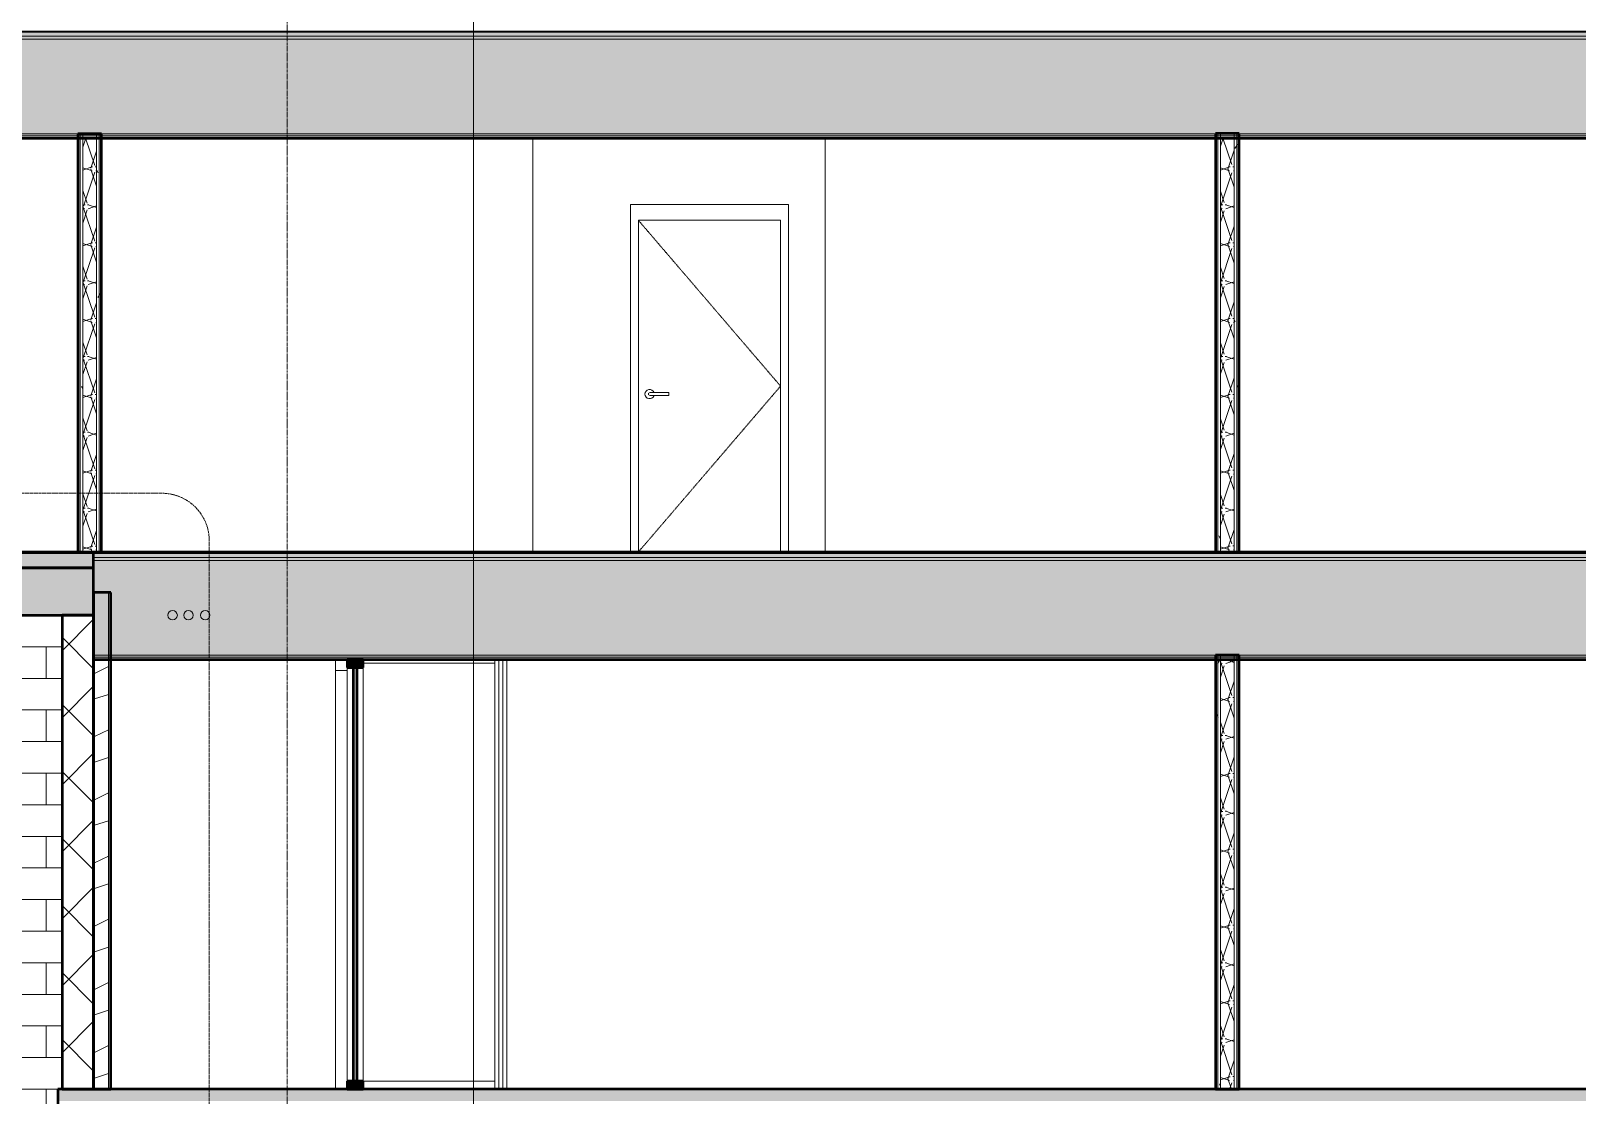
# Model space of a CAD drawing. Header units: inches. Extents: x -4168 to 1483, y -300 to 637.
# Drawn here: x -3219.2 to -2827.8, y -1.5 to 267.9 of the extents above; entities that cross this region are included whole.
import ezdxf

# ---------------------------------------------------------------- set-up
doc = ezdxf.new("R2010")
doc.units = ezdxf.units.IN
doc.header["$MEASUREMENT"] = 0
for name, pattern in [('Dash 1_16_', [0.125, 0.0625, -0.0625]), ('Dash Dot 3_16_', [0.3125, 0.1875, -0.0625, 0, -0.0625]), ('Grid Line 1_2_', [0.875, 0.5, -0.125, 0.125, -0.125])]:
    doc.linetypes.add(name, pattern=pattern)
for name, color, linetype, lineweight in [('0-1', 7, 'Continuous', 5), ('0-3', 10, 'Continuous', 13), ('A-ANNO-SYMB-1', 150, 'Dash Dot 3_16_', 9), ('A-DOOR-1', 7, 'Dash 1_16_', 9), ('A-DOOR-2', 7, 'Continuous', 9), ('A-DOOR-FRAM-1', 7, 'Continuous', 9), ('A-FLOR-1', 250, 'Continuous', 50), ('A-FLOR-2', 8, 'Continuous', 5), ('A-FLOR-3', 251, 'Continuous', 5), ('A-FLOR-7', 192, 'Continuous', 50), ('A-FLOR-8', 135, 'Continuous', 13), ('A-FLOR-LEVL-1', 51, 'Grid Line 1_2_', 9), ('A-FLOR-MCUT', 51, 'Continuous', 13), ('A-FLOR-PATT-1', 55, 'Continuous', 9), ('A-FLOR-PATT-2', 8, 'Continuous', 9), ('A-GLAZ-CURT-1', 90, 'Continuous', 9), ('A-GLAZ-CURT-2', 250, 'Continuous', 50), ('A-GLAZ-CWMG-1', 27, 'Continuous', 9), ('A-GLAZ-CWMG-2', 250, 'Continuous', 50), ('A-GLAZ-CWMG-3', 55, 'Continuous', 9), ('A-WALL-1', 252, 'Continuous', 13), ('A-WALL-2', 10, 'Continuous', 13), ('A-WALL-4', 250, 'Continuous', 50), ('A-WALL-PATT-1', 7, 'Continuous', 9), ('A-WALL-PATT-2', 253, 'Continuous', 9), ('A-WALL-PATT-3', 55, 'Continuous', 9), ('A-WALL-PATT-4', 45, 'Continuous', 9), ('G-ANNO-SYMB-1', 111, 'Continuous', 9), ('I-WALL-1', 250, 'Continuous', 50), ('I-WALL-2', 135, 'Continuous', 13), ('P-PIPE-3', 94, 'Continuous', 9), ('S-GRID-1', 1, 'Grid Line 1_2_', 9)]:
    doc.layers.add(name, color=color, linetype=linetype, lineweight=lineweight)
pattern_1 = [(0, (-3769.654, 146.633), (30.72, 7.68), [1.267, -21.773, 1.267, -21.773, -122.88]), (0, (-3769.654, 146.633), (30.72, 7.68), [-46.08, 1.267, -44.813, 1.267, -21.773, -53.76]), (0, (-3769.654, 146.633), (30.72, 7.68), [-115.2, 1.267, -14.093, 1.267, -37.133]), (120, (-3758.134, 150.473), (-22.011075, 22.7643), [1.267, -21.773, 1.267, -21.773, -122.88]), (120, (-3758.134, 150.473), (-22.011075, 22.7643), [-46.08, 1.267, -44.813, 1.267, -21.773, -53.76]), (120, (-3758.134, 150.473), (-22.011075, 22.7643), [-115.2, 1.267, -14.093, 1.267, -37.133]), (240, (-3754.294, 165.833), (-8.708925, -30.4443), [1.267, -21.773, 1.267, -21.773, -122.88]), (240, (-3754.294, 165.833), (-8.708925, -30.4443), [-46.08, 1.267, -44.813, 1.267, -21.773, -53.76]), (240, (-3754.294, 165.833), (-8.708925, -30.4443), [-115.2, 1.267, -14.093, 1.267, -37.133])]
pattern_2 = [(161.57, (-3769.174, 147.113), (-3.8399538, -1.54e-05), [0, -27.322, 3.034, 0]), (18.43, (-3770.134, 147.113), (-3.8399538, 1.54e-05), [0, -27.322, 3.034, 0]), (108.43, (-3769.174, 147.113), (1.919622, -9.6005246), [9.106, -21.25]), (71.57, (-3770.134, 147.113), (1.919622, 9.6005246), [9.106, -21.25])]
pattern_3 = [(0, (-3769.654, 146.633), (15.36, 3.84), [1.267, -10.253, 1.267, -10.253, -61.44]), (0, (-3769.654, 146.633), (15.36, 3.84), [-23.04, 1.267, -21.773, 1.267, -10.253, -26.88]), (0, (-3769.654, 146.633), (15.36, 3.84), [-57.6, 1.267, -6.413, 1.267, -17.933]), (120, (-3763.894, 148.553), (-11.0055376, 11.38215), [1.267, -10.253, 1.267, -10.253, -61.44]), (120, (-3763.894, 148.553), (-11.0055376, 11.38215), [-23.04, 1.267, -21.773, 1.267, -10.253, -26.88]), (120, (-3763.894, 148.553), (-11.0055376, 11.38215), [-57.6, 1.267, -6.413, 1.267, -17.933]), (240, (-3761.974, 156.233), (-4.3544624, -15.22215), [1.267, -10.253, 1.267, -10.253, -61.44]), (240, (-3761.974, 156.233), (-4.3544624, -15.22215), [-23.04, 1.267, -21.773, 1.267, -10.253, -26.88]), (240, (-3761.974, 156.233), (-4.3544624, -15.22215), [-57.6, 1.267, -6.413, 1.267, -17.933])]
pattern_4 = [(0, (-3769.654, 146.633), (0, 4.798), []), (315, (-3769.654, 146.633), (4.7984266, 0), [6.786, -6.786]), (45, (-3769.654, 146.633), (4.7984266, 0), [6.786, -6.786])]

# ---------------------------------------------------------------- blocks, each defined once
blk = doc.blocks.new('System Panel - Glazed-2131106-BUILDING SECTION - NORTH_SOUTH THRU PARKING RAMP - LOOKING WEST')
at = {"layer": 'A-GLAZ-CURT-1'}
blk.add_hatch(color=256, dxfattribs=at).paths.add_polyline_path([(-3137.12, 2), (-3136.62, 2), (-3136.62, 106.75), (-3137.62, 106.75), (-3137.62, 2)], flags=0)
at = {"layer": 'A-GLAZ-CURT-2'}
for p, q in [((-3136.62, 106.75), (-3137.62, 106.75)), ((-3137.62, 106.75), (-3137.62, 2)), ((-3136.62, 2), (-3136.62, 106.75)), ((-3137.62, 2), (-3136.62, 2))]:
    blk.add_line(p, q, dxfattribs=at)
blk = doc.blocks.new('Rectangular Mullion - 2_ x 4_ rectangular-1978849-BUILDING SECTION - NORTH_SOUTH THRU PARKING RAMP - LOOKING WEST')
at = {"layer": 'A-GLAZ-CWMG-1'}
blk.add_hatch(color=256, dxfattribs=at).paths.add_polyline_path([(-3139.12, 106.75), (-3135.12, 106.75), (-3135.12, 108.75), (-3139.12, 108.75), (-3139.12, 107.45)], flags=0)
at = {"layer": 'A-GLAZ-CWMG-2'}
for p, q in [((-3135.12, 108.75), (-3139.12, 108.75)), ((-3139.12, 108.75), (-3139.12, 106.75)), ((-3139.12, 106.75), (-3135.12, 106.75)), ((-3135.12, 106.75), (-3135.12, 108.75))]:
    blk.add_line(p, q, dxfattribs=at)
blk = doc.blocks.new('Rectangular Mullion - 2_ x 4_ rectangular-1978850-BUILDING SECTION - NORTH_SOUTH THRU PARKING RAMP - LOOKING WEST')
at = {"layer": 'A-GLAZ-CWMG-1'}
blk.add_hatch(color=256, dxfattribs=at).paths.add_polyline_path([(-3137.12, 0), (-3135.12, 0), (-3135.12, 2), (-3139.12, 2), (-3139.12, 0)], flags=0)
at = {"layer": 'A-GLAZ-CWMG-2'}
for p, q in [((-3135.12, 2), (-3139.12, 2)), ((-3139.12, 2), (-3139.12, 0)), ((-3135.12, 0), (-3135.12, 2)), ((-3139.12, 0), (-3135.12, 0))]:
    blk.add_line(p, q, dxfattribs=at)
blk = doc.blocks.new('Rectangular Mullion - 2_ x 4_ rectangular-2131101-BUILDING SECTION - NORTH_SOUTH THRU PARKING RAMP - LOOKING WEST')
at = {"layer": 'A-GLAZ-CWMG-3'}
for p, q in [((-3139.12, 106.75), (-3139.12, 2)), ((-3135.12, 106.75), (-3135.12, 2))]:
    blk.add_line(p, q, dxfattribs=at)
blk = doc.blocks.new('Rectangular Mullion - 2_ x 4_ rectangular-2075366-BUILDING SECTION - NORTH_SOUTH THRU PARKING RAMP - LOOKING WEST')
at = {"layer": 'A-GLAZ-CWMG-3'}
for p in [(-3135.12, 107.87), (-3101.73, 108.75)]:
    blk.add_line(p, (-3101.73, 107.87), dxfattribs=at)
blk = doc.blocks.new('Rectangular Mullion - 2_ x 4_ rectangular-2075367-BUILDING SECTION - NORTH_SOUTH THRU PARKING RAMP - LOOKING WEST')
at = {"layer": 'A-GLAZ-CWMG-3'}
for q in [(-3135.12, 2), (-3101.73, 0)]:
    blk.add_line((-3101.73, 2), q, dxfattribs=at)
blk = doc.blocks.new('Rectangular Mullion - 2_ x 4_ rectangular-2075504-BUILDING SECTION - NORTH_SOUTH THRU PARKING RAMP - LOOKING WEST')
at = {"layer": 'A-GLAZ-CWMG-3'}
blk.add_line((-3100.72, 108.75), (-3100.72, 0), dxfattribs=at)
blk = doc.blocks.new('Rectangular Mullion - 2_ x 4_ rectangular-2075369-BUILDING SECTION - NORTH_SOUTH THRU PARKING RAMP - LOOKING WEST')
at = {"layer": 'A-GLAZ-CWMG-3'}
for p, q in [((-3101.73, 108.75), (-3101.73, 0)), ((-3099.73, 0), (-3099.73, 108.75))]:
    blk.add_line(p, q, dxfattribs=at)
blk = doc.blocks.new('HOLLOW METAL - UNIT DOOR-2125827-BUILDING SECTION - NORTH_SOUTH THRU PARKING RAMP - LOOKING WEST')
at = {"layer": 'A-DOOR-1'}
for p, q in [((-3065.42, 352), (-3029.42, 310)), ((-3029.42, 310), (-3065.42, 268))]:
    blk.add_line(p, q, dxfattribs=at)
at = {"layer": 'A-DOOR-2'}
for p, q in [((-3065.42, 352), (-3065.42, 268)), ((-3029.42, 352), (-3065.42, 352)), ((-3029.42, 268), (-3029.42, 352)), ((-3057.75, 308.39), (-3061.88, 308.39)), ((-3061.88, 307.61), (-3057.75, 307.61)), ((-3057.75, 308.39), (-3057.75, 308)), ((-3057.75, 308), (-3057.75, 307.61))]:
    blk.add_line(p, q, dxfattribs=at)
at = {"layer": 'A-DOOR-2', "flags": 128}
for points in [[(-3061.88, 308.39), (-3061.9, 308.39), (-3061.93, 308.39), (-3061.95, 308.39), (-3061.97, 308.39), (-3062, 308.39), (-3062.02, 308.39), (-3062.04, 308.39), (-3062.07, 308.39), (-3062.09, 308.39), (-3062.11, 308.39), (-3062.13, 308.39), (-3062.15, 308.39), (-3062.17, 308.39), (-3062.19, 308.39), (-3062.21, 308.39), (-3062.23, 308.39), (-3062.25, 308.39), (-3062.27, 308.39), (-3062.29, 308.39), (-3062.3, 308.39), (-3062.32, 308.39), (-3062.34, 308.39), (-3062.35, 308.39), (-3062.36, 308.39), (-3062.38, 308.39), (-3062.39, 308.39), (-3062.4, 308.39), (-3062.41, 308.39), (-3062.42, 308.39), (-3062.43, 308.39), (-3062.44, 308.39), (-3062.45, 308.39), (-3062.45, 308.39), (-3062.46, 308.39), (-3062.46, 308.39), (-3062.47, 308.39), (-3062.47, 308.39), (-3062.47, 308.39), (-3062.47, 308.39)], [(-3062.47, 307.61), (-3062.47, 307.61), (-3062.47, 307.61), (-3062.47, 307.61), (-3062.46, 307.61), (-3062.46, 307.61), (-3062.45, 307.61), (-3062.45, 307.61), (-3062.44, 307.61), (-3062.43, 307.61), (-3062.42, 307.61), (-3062.41, 307.61), (-3062.4, 307.61), (-3062.39, 307.61), (-3062.38, 307.61), (-3062.37, 307.61), (-3062.35, 307.61), (-3062.34, 307.61), (-3062.32, 307.61), (-3062.31, 307.61), (-3062.29, 307.61), (-3062.27, 307.61), (-3062.26, 307.61), (-3062.24, 307.61), (-3062.22, 307.61), (-3062.2, 307.61), (-3062.18, 307.61), (-3062.16, 307.61), (-3062.14, 307.61), (-3062.12, 307.61), (-3062.09, 307.61), (-3062.07, 307.61), (-3062.05, 307.61), (-3062.03, 307.61), (-3062, 307.61), (-3061.98, 307.61), (-3061.96, 307.61), (-3061.93, 307.61), (-3061.91, 307.61), (-3061.89, 307.61), (-3061.88, 307.61)]]:
    blk.add_lwpolyline(points, dxfattribs=at)
at = {"layer": 'A-DOOR-2'}
for centre, radius, start, end in [((-3062.57, 308), 1.18, 19.6343, 180), ((-3062.57, 308), 1.18, 180, 340.4367), ((-3062.47, 308), 0.394, 150, 180), ((-3062.47, 308), 0.394, 180, 210), ((-3062.47, 308), 0.394, 90, 105), ((-3062.47, 308), 0.394, 255, 270)]:
    blk.add_arc(centre, radius, start, end, dxfattribs=at)
at = {"layer": 'A-DOOR-FRAM-1'}
for p, q in [((-3067.42, 356), (-3067.42, 268)), ((-3027.42, 356), (-3067.42, 356)), ((-3027.42, 268), (-3027.42, 356)), ((-3065.42, 268), (-3065.42, 352)), ((-3065.42, 352), (-3029.42, 352)), ((-3029.42, 268), (-3029.42, 352))]:
    blk.add_line(p, q, dxfattribs=at)
blk = doc.blocks.new('CTR - 1st Phase - Common Walls_rvt-1-BUILDING SECTION - NORTH_SOUTH THRU PARKING RAMP - LOOKING WEST')
at = {"layer": 'A-WALL-1'}
blk.add_hatch(color=256, dxfattribs=at).paths.add_polyline_path([(-3203.07, 0), (-3203.07, 108.75), (-3203.32, 108.75), (-3203.32, 0)], flags=0)
at = {"layer": 'A-WALL-PATT-1'}
h = blk.add_hatch(dxfattribs=at)
h.set_pattern_fill('FP_1', color=256, style=0, pattern_type=2)
h.set_pattern_definition(pattern_1)
h.paths.add_polyline_path([(-3207.32, 136), (-3206.7, 136), (-3206.7, 240.75), (-3207.32, 240.75), (-3207.32, 160.21)], flags=0)
h = blk.add_hatch(dxfattribs=at)
h.set_pattern_fill('FP_1', color=256, style=0, pattern_type=2)
h.set_pattern_definition(pattern_1)
h.paths.add_polyline_path([(-3206.07, 136), (-3206.07, 240.75), (-3206.7, 240.75), (-3206.7, 136)], flags=0)
h = blk.add_hatch(dxfattribs=at)
h.set_pattern_fill('FP_1', color=256, style=0, pattern_type=2)
h.set_pattern_definition(pattern_1)
h.paths.add_polyline_path([(-3201.95, 136), (-3201.95, 240.75), (-3202.57, 240.75), (-3202.57, 136)], flags=0)
h = blk.add_hatch(dxfattribs=at)
h.set_pattern_fill('FP_1', color=256, style=0, pattern_type=2)
h.set_pattern_definition(pattern_1)
h.paths.add_polyline_path([(-3201.32, 136), (-3201.32, 240.75), (-3201.95, 240.75), (-3201.95, 136)], flags=0)
h = blk.add_hatch(dxfattribs=at)
h.set_pattern_fill('FP_1', color=256, style=0, pattern_type=2)
h.set_pattern_definition(pattern_1)
h.paths.add_polyline_path([(-2918.7, 136), (-2918.07, 136), (-2918.07, 240.75), (-2918.7, 240.75), (-2918.7, 160.21)], flags=0)
h = blk.add_hatch(dxfattribs=at)
h.set_pattern_fill('FP_1', color=256, style=0, pattern_type=2)
h.set_pattern_definition(pattern_1)
h.paths.add_polyline_path([(-2913.95, 136), (-2913.95, 240.75), (-2914.57, 240.75), (-2914.57, 136)], flags=0)
h = blk.add_hatch(dxfattribs=at)
h.set_pattern_fill('FP_1', color=256, style=0, pattern_type=2)
h.set_pattern_definition(pattern_1)
h.paths.add_polyline_path([(-2913.32, 136), (-2913.32, 240.75), (-2913.95, 240.75), (-2913.95, 136)], flags=0)
h = blk.add_hatch(dxfattribs=at)
h.set_pattern_fill('FP_1', color=256, style=0, pattern_type=2)
h.set_pattern_definition(pattern_1)
h.paths.add_polyline_path([(-3198.95, 0), (-3198.95, 108.75), (-3199.57, 108.75), (-3199.57, 0)], flags=0)
h = blk.add_hatch(dxfattribs=at)
h.set_pattern_fill('FP_1', color=256, style=0, pattern_type=2)
h.set_pattern_definition(pattern_1)
h.paths.add_polyline_path([(-2918.7, 0), (-2918.7, 108.75), (-2919.32, 108.75), (-2919.32, 0)], flags=0)
h = blk.add_hatch(dxfattribs=at)
h.set_pattern_fill('FP_1', color=256, style=0, pattern_type=2)
h.set_pattern_definition(pattern_1)
h.paths.add_polyline_path([(-2918.07, 0), (-2918.07, 108.75), (-2918.7, 108.75), (-2918.7, 0)], flags=0)
h = blk.add_hatch(dxfattribs=at)
h.set_pattern_fill('FP_1', color=256, style=0, pattern_type=2)
h.set_pattern_definition(pattern_1)
h.paths.add_polyline_path([(-2913.95, 0), (-2913.95, 108.75), (-2914.57, 108.75), (-2914.57, 0)], flags=0)
at = {"layer": 'A-WALL-PATT-2'}
h = blk.add_hatch(dxfattribs=at)
h.set_pattern_fill('FP_4', color=256, style=0, pattern_type=2)
h.set_pattern_definition(pattern_2)
h.paths.add_polyline_path([(-3206.07, 136), (-3202.57, 136), (-3202.57, 240.75), (-3206.07, 240.75), (-3206.07, 158.06)], flags=0)
h = blk.add_hatch(dxfattribs=at)
h.set_pattern_fill('FP_4', color=256, style=0, pattern_type=2)
h.set_pattern_definition(pattern_2)
h.paths.add_polyline_path([(-2914.57, 136), (-2914.57, 240.75), (-2918.07, 240.75), (-2918.07, 136)], flags=0)
h = blk.add_hatch(dxfattribs=at)
h.set_pattern_fill('FP_8', color=256, style=0, pattern_type=2)
h.set_pattern_definition([(216.87, (-3763.257, 162.627), (47.980943, 31.987086), [7.997, -71.971]), (206.565, (-3753.661, 157.829), (-15.99371, -15.99413), [17.881, -17.881]), (198.435, (-3753.661, 149.832), (-31.98674, -15.99388), [10.115, -40.461])])
h.paths.add_polyline_path([(-3200.57, 0), (-3199.57, 0), (-3199.57, 108.75), (-3203.07, 108.75), (-3203.07, 0)], flags=0)
h = blk.add_hatch(dxfattribs=at)
h.set_pattern_fill('FP_4', color=256, style=0, pattern_type=2)
h.set_pattern_definition(pattern_2)
h.paths.add_polyline_path([(-2918.07, 0), (-2914.57, 0), (-2914.57, 108.75), (-2918.07, 108.75), (-2918.07, 0.5)], flags=0)
at = {"layer": 'A-WALL-2'}
for p, q in [((-3206.7, 241.87), (-3206.7, 136)), ((-3206.07, 241.87), (-3206.07, 136)), ((-3202.57, 241.87), (-3202.57, 136)), ((-3201.95, 241.87), (-3201.95, 136)), ((-2918.7, 242), (-2918.7, 136)), ((-2918.07, 242), (-2918.07, 136)), ((-2914.57, 242), (-2914.57, 136)), ((-2913.95, 242), (-2913.95, 136)), ((-3203.07, 125.75), (-3203.07, 0)), ((-3199.57, 125.75), (-3199.57, 0)), ((-2918.7, 0), (-2918.7, 109.87)), ((-2918.07, 0), (-2918.07, 109.87)), ((-2914.57, 0), (-2914.57, 109.87)), ((-2913.95, 0), (-2913.95, 109.87))]:
    blk.add_line(p, q, dxfattribs=at)
at = {"layer": 'A-WALL-4'}
for p, q in [((-3203.32, 125.75), (-3203.32, 0)), ((-3198.95, 125.75), (-3203.32, 125.75)), ((-3198.95, 0), (-3198.95, 125.75)), ((-3203.32, 0), (-3198.95, 0))]:
    blk.add_line(p, q, dxfattribs=at)
at = {"layer": 'I-WALL-1'}
for p, q in [((-3207.32, 241.87), (-3207.32, 136)), ((-3201.32, 241.87), (-3207.32, 241.87)), ((-3201.32, 136), (-3201.32, 241.87)), ((-2919.32, 242), (-2919.32, 136)), ((-2913.32, 242), (-2919.32, 242)), ((-2913.32, 136), (-2913.32, 242)), ((-3207.32, 136), (-3201.32, 136)), ((-2919.32, 136), (-2913.32, 136)), ((-2913.32, 109.87), (-2919.32, 109.87)), ((-2919.32, 109.87), (-2919.32, 0)), ((-2913.32, 0), (-2913.32, 109.87)), ((-2919.32, 0), (-2913.32, 0))]:
    blk.add_line(p, q, dxfattribs=at)
at = {"layer": 'I-WALL-2'}
for p, q in [((-3092.12, 136), (-3092.12, 240.75)), ((-3018.15, 240.75), (-3018.15, 136)), ((-3067.42, 136), (-3067.42, 224)), ((-3067.42, 224), (-3027.42, 224)), ((-3027.42, 224), (-3027.42, 136)), ((-3142.12, 106), (-3142.12, 108.75)), ((-3139.12, 106), (-3142.12, 106)), ((-3142.12, 106), (-3142.12, 0)), ((-3098.72, 108.75), (-3098.72, 0))]:
    blk.add_line(p, q, dxfattribs=at)
at = {"layer": 'P-PIPE-3'}
for centre, start, end in [((-3183.32, 120), 0, 180), ((-3183.32, 120), 180, 0), ((-3179.32, 120), 0, 180), ((-3179.32, 120), 180, 0), ((-3175.07, 120), 0, 180), ((-3175.07, 120), 180, 0)]:
    blk.add_arc(centre, 1.19, start, end, dxfattribs=at)
at = {"layer": '0-3'}
for name, p in [('HOLLOW METAL - UNIT DOOR-2125827-BUILDING SECTION - NORTH_SOUTH THRU PARKING RAMP - LOOKING WEST', (0, -132)), ('Rectangular Mullion - 2_ x 4_ rectangular-1978849-BUILDING SECTION - NORTH_SOUTH THRU PARKING RAMP - LOOKING WEST', (0, 0)), ('Rectangular Mullion - 2_ x 4_ rectangular-2131101-BUILDING SECTION - NORTH_SOUTH THRU PARKING RAMP - LOOKING WEST', (0, 0)), ('System Panel - Glazed-2131106-BUILDING SECTION - NORTH_SOUTH THRU PARKING RAMP - LOOKING WEST', (0, 0)), ('Rectangular Mullion - 2_ x 4_ rectangular-2075366-BUILDING SECTION - NORTH_SOUTH THRU PARKING RAMP - LOOKING WEST', (0, 0)), ('Rectangular Mullion - 2_ x 4_ rectangular-2075369-BUILDING SECTION - NORTH_SOUTH THRU PARKING RAMP - LOOKING WEST', (0, 0)), ('Rectangular Mullion - 2_ x 4_ rectangular-2075504-BUILDING SECTION - NORTH_SOUTH THRU PARKING RAMP - LOOKING WEST', (0, 0)), ('Rectangular Mullion - 2_ x 4_ rectangular-1978850-BUILDING SECTION - NORTH_SOUTH THRU PARKING RAMP - LOOKING WEST', (0, 0)), ('Rectangular Mullion - 2_ x 4_ rectangular-2075367-BUILDING SECTION - NORTH_SOUTH THRU PARKING RAMP - LOOKING WEST', (0, 0))]:
    blk.add_blockref(name, p, dxfattribs=at)
blk = doc.blocks.new('CTR - 1st Phase -Stairs _ Elevators_rvt-1-BUILDING SECTION - NORTH_SOUTH THRU PARKING RAMP - LOOKING WEST')
at = {"layer": 'A-FLOR-PATT-1'}
h = blk.add_hatch(dxfattribs=at)
h.set_pattern_fill('FP_10', color=256, style=0, pattern_type=2)
h.set_pattern_definition([(50, (-3769.654, 146.633), (27.5427, -2.4099), [2.88, -31.68]), (355, (-3769.654, 146.633), (-5.3278, 28.8843), [2.304, -25.344]), (100.451, (-3767.36, 146.432), (22.2153, 26.4739), [2.448, -26.924]), (46.184, (-3769.654, 154.313), (40.9819, -6.3564), [4.32, -47.52]), (96.636, (-3766.24, 153.784), (35.8907, 37.4062), [3.671, -40.386]), (351.184, (-3769.654, 154.313), (35.891, 37.4062), [3.456, -38.016]), (21, (-3765.814, 152.393), (22.921, -15.4607), [2.88, -31.68]), (326, (-3765.814, 152.393), (9.3435, 27.8457), [2.304, -25.344]), (71.451, (-3763.904, 151.105), (32.2648, 12.3844), [2.448, -26.924]), (37.5, (-3769.654, 146.633), (0.46686, 12.7827), [1.267, -23.77, 1.267, -24.461, -25.44]), (37.5, (-3769.654, 146.633), (0.46686, 12.7827), [-50.765, 1.267, -24.173]), (7.5, (-3769.654, 146.633), (10.1016, 15.1451), [1.267, -13.402, 1.267, -23.194, -9.696]), (7.5, (-3769.654, 146.633), (10.1016, 15.1451), [-39.13, 1.267, -8.429]), (327.5, (-3778.217, 146.633), (20.49916, -0.86578), [1.267, -8.333, 1.267, -28.685, -39.744]), (327.5, (-3778.217, 146.633), (20.49916, -0.86578), [-39.552, 1.267, -38.477]), (317.5, (-3782.057, 146.633), (22.3948, 3.8443), [1.267, -11.213, 1.267, -18.624, -28.224]), (317.5, (-3782.057, 146.633), (22.3948, 3.8443), [-32.371, 1.267, -26.957])])
h.paths.add_polyline_path([(-3747.32, 120), (-3203.32, 120), (-3203.32, 132), (-3857.97, 132), (-3857.97, 120), (-3755.32, 120)], flags=0)
at = {"layer": 'A-WALL-PATT-3'}
h = blk.add_hatch(dxfattribs=at)
h.set_pattern_fill('FP_17', color=256, style=0, pattern_type=2)
h.set_pattern_definition([(0, (-3207.324, -192), (0, 8), []), (90, (-3207.324, -192), (-8, 8), [8, -8])])
h.paths.add_polyline_path([(-3714.94, -158), (-3203.32, -158), (-3203.32, -151.11), (-3650.96, -83.94), (-3650.96, -152), (-3655.71, -152), (-3655.71, -83.22), (-3724.72, -72.87), (-3724.72, -72.76), (-3747.32, -71.18), (-3747.32, -158)], flags=0)
h.paths.add_polyline_path([(-3203.32, -138.98), (-3203.32, -15), (-3212.37, -15), (-3212.37, 0), (-3211.32, 0), (-3211.32, 120), (-3747.32, 120), (-3747.32, 75.25), (-3708.85, 75.25), (-3708.85, 73.25), (-3747.32, 73.25), (-3747.32, -59.15), (-3724.72, -60.73), (-3655.71, -71.09), (-3655.71, -51.17), (-3650.96, -51.17), (-3650.96, -71.8), (-3258.93, -130.63)], flags=0)
at = {"layer": 'A-WALL-PATT-4'}
h = blk.add_hatch(dxfattribs=at)
h.set_pattern_fill('FP_18', color=256, style=0, pattern_type=2)
h.set_pattern_definition([(45, (-3769.654, 146.633), (-8.48528, 8.48528), []), (135, (-3769.654, 146.633), (-8.48528, -8.48528), [])])
h.paths.add_polyline_path([(-3203.32, 0), (-3203.32, 120), (-3211.32, 120), (-3211.32, 0)], flags=0)
at = {"layer": 'A-FLOR-1'}
for p, q in [((-3203.32, 132), (-3857.97, 132)), ((-3203.32, 120), (-3203.32, 132)), ((-3857.97, 120), (-3203.32, 120))]:
    blk.add_line(p, q, dxfattribs=at)
at = {"layer": 'A-WALL-4'}
for p, q in [((-3203.32, 120), (-3211.32, 120)), ((-3211.32, 120), (-3211.32, 0)), ((-3203.32, 0), (-3203.32, 120)), ((-3211.32, 0), (-3203.32, 0))]:
    blk.add_line(p, q, dxfattribs=at)

msp = doc.modelspace()

# ---------------------------------------------------------------- hatches: boundary and pattern name
at = {"layer": 'A-FLOR-2'}
h = msp.add_hatch(color=256, dxfattribs=at)
h.paths.add_polyline_path([(-2076.1737, 267.625), (-2076.1737, 267.875), (-3408.6737, 267.875), (-3408.6737, 267.625), (-2127.9861, 267.625)], flags=0)
h.paths.add_polyline_path([(-3857.9737, 267.625), (-3479.2237, 267.625), (-3479.2237, 267.875), (-3857.9737, 267.875)], flags=0)
for points in [[(-3264.0237, 135.625), (-3203.3237, 135.625), (-3203.3237, 135.875), (-3852.4737, 135.875), (-3852.4737, 135.625), (-3266.0237, 135.625)], [(-3203.3237, 135.625), (-2076.1737, 135.625), (-2076.1737, 135.875), (-3203.3237, 135.875)]]:
    msp.add_hatch(color=256, dxfattribs=at).paths.add_polyline_path(points, flags=0)
at = {"layer": 'A-FLOR-3'}
h = msp.add_hatch(color=256, dxfattribs=at)
h.paths.add_polyline_path([(-2077.7086, 241.375), (-2076.7987, 241.375), (-2076.7987, 241.875), (-3408.6737, 241.875), (-3408.6737, 241.375), (-2094.4678, 241.375)], flags=0)
h.paths.add_polyline_path([(-3850.4304, 241.375), (-3484.6737, 241.3823), (-3484.6737, 241.875), (-3851.8487, 241.875), (-3851.8487, 241.375)], flags=0)
h.paths.add_polyline_path([(-3481.1737, 241.375), (-3479.2237, 241.375), (-3479.2237, 241.875), (-3481.1737, 241.875), (-3481.1737, 241.3776)], flags=0)
msp.add_hatch(color=256, dxfattribs=at).paths.add_polyline_path([(-2106.1732, 109.375), (-2105.4487, 109.375), (-2105.4487, 109.875), (-3203.3237, 109.875), (-3203.3237, 109.375), (-2127.9861, 109.375)], flags=0)
at = {"layer": 'A-FLOR-PATT-2'}
h = msp.add_hatch(dxfattribs=at)
h.set_pattern_fill('FP_2', color=256, style=0, pattern_type=2)
h.set_pattern_definition(pattern_3)
h.paths.add_polyline_path([(-3857.9737, 266.625), (-3479.2237, 266.625), (-3479.2237, 267.625), (-3857.9737, 267.625)], flags=0)
h.paths.add_polyline_path([(-2076.1737, 266.625), (-2076.1737, 267.625), (-3408.6737, 267.625), (-3408.6737, 266.625), (-2127.9861, 266.625)], flags=0)
h = msp.add_hatch(dxfattribs=at)
h.set_pattern_fill('FP_3', color=256, style=0, pattern_type=2)
h.set_pattern_definition(pattern_4)
h.paths.add_polyline_path([(-2127.9861, 265.875), (-2070.6737, 265.875), (-2070.6737, 266.625), (-3408.6737, 266.625), (-3408.6737, 265.875), (-2195.0229, 265.875)], flags=0)
h.paths.add_polyline_path([(-3857.9737, 265.875), (-3479.2237, 265.875), (-3479.2237, 266.625), (-3857.9737, 266.625)], flags=0)
h = msp.add_hatch(dxfattribs=at)
h.set_pattern_fill('FP_4', color=256, style=0, pattern_type=2)
h.set_pattern_definition(pattern_2)
h.paths.add_polyline_path([(-2999.4639, 241.875), (-2070.6737, 241.875), (-2070.6737, 265.875), (-3408.6737, 265.875), (-3408.6737, 241.875), (-3066.5006, 241.875)], flags=0)
h.paths.add_polyline_path([(-3854.1824, 241.875), (-3479.2237, 241.875), (-3479.2237, 265.875), (-3857.9737, 265.875), (-3857.9737, 241.875)], flags=0)
h = msp.add_hatch(dxfattribs=at)
h.set_pattern_fill('FP_1', color=256, style=0, pattern_type=2)
h.set_pattern_definition(pattern_1)
h.paths.add_polyline_path([(-3479.2237, 240.75), (-3479.2237, 241.375), (-3481.1737, 241.375), (-3481.1737, 240.75)], flags=0)
h.paths.add_polyline_path([(-2492.6917, 240.75), (-2076.7987, 240.75), (-2076.7987, 241.375), (-3408.6737, 241.375), (-3408.6737, 240.75), (-2497.7749, 240.75)], flags=0)
h.paths.add_polyline_path([(-3484.6737, 240.75), (-3484.6737, 241.375), (-3851.8487, 241.375), (-3851.8487, 240.75), (-3485.9237, 240.75)], flags=0)
h = msp.add_hatch(dxfattribs=at)
h.set_pattern_fill('FP_2', color=256, style=0, pattern_type=2)
h.set_pattern_definition(pattern_3)
h.paths.add_polyline_path([(-3267.6109, 132), (-3203.3237, 132), (-3203.3237, 135.625), (-3852.4737, 135.625), (-3852.4737, 132), (-3275.2987, 132)], flags=0)
h = msp.add_hatch(dxfattribs=at)
h.set_pattern_fill('FP_2', color=256, style=0, pattern_type=2)
h.set_pattern_definition(pattern_3)
h.paths.add_polyline_path([(-3203.3237, 134.625), (-2076.1737, 134.625), (-2076.1737, 135.625), (-3203.3237, 135.625)], flags=0)
h = msp.add_hatch(dxfattribs=at)
h.set_pattern_fill('FP_3', color=256, style=0, pattern_type=2)
h.set_pattern_definition(pattern_4)
h.paths.add_polyline_path([(-2094.4678, 133.875), (-2070.6737, 133.875), (-2070.705, 134.625), (-3203.3237, 134.625), (-3203.3237, 133.875), (-2127.9861, 133.875)], flags=0)
h = msp.add_hatch(dxfattribs=at)
h.set_pattern_fill('FP_4', color=256, style=0, pattern_type=2)
h.set_pattern_definition(pattern_2)
h.paths.add_polyline_path([(-2463.1699, 109.875), (-2070.6737, 109.875), (-2070.6737, 133.875), (-3203.3237, 133.875), (-3203.3237, 109.875), (-2530.2066, 109.875)], flags=0)
h = msp.add_hatch(dxfattribs=at)
h.set_pattern_fill('FP_1', color=256, style=0, pattern_type=2)
h.set_pattern_definition(pattern_1)
h.paths.add_polyline_path([(-3200.5741, 108.75), (-2105.4487, 108.75), (-2105.4487, 109.375), (-3203.3237, 109.375), (-3203.3237, 108.75)], flags=0)
h = msp.add_hatch(dxfattribs=at)
h.set_pattern_fill('FP_2', color=256, style=0, pattern_type=2)
h.set_pattern_definition(pattern_3)
h.paths.add_polyline_path([(-2650.7237, -3), (-2099.3237, -3), (-2099.3237, 0), (-3212.3737, 0), (-3212.3737, -3), (-2664.2801, -3)], flags=0)

# ---------------------------------------------------------------- linework, layer by layer
at = {"layer": 'A-ANNO-SYMB-1'}
for p, q in [((-3186.0537, 150.874), (-3226.7232, 150.874)), ((-3174.0537, -149.202), (-3174.0537, 138.874))]:
    msp.add_line(p, q, dxfattribs=at)
msp.add_arc((-3186.0537, 138.874), 12, 0, 90, dxfattribs=at)
at = {"layer": 'A-FLOR-7'}
for p, q in [((-3408.6737, 240.75), (-2076.7987, 240.75)), ((-2076.7987, 136), (-3852.4737, 136)), ((-3203.3237, 108.75), (-3203.3237, 136)), ((-3852.4737, 132), (-3203.3237, 132)), ((-3203.3237, 108.75), (-2105.4487, 108.75)), ((-2105.4487, 0), (-3212.3737, 0)), ((-3212.3737, 0), (-3212.3737, -15))]:
    msp.add_line(p, q, dxfattribs=at)
at = {"layer": 'A-FLOR-8'}
msp.add_line((-3819.0456, 0), (-3212.3737, 0), dxfattribs=at)
at = {"layer": 'A-FLOR-LEVL-1'}
for p, q in [((-4167.9645, 136), (-1830.091, 136)), ((-4167.9645, 0), (-1830.091, 0))]:
    msp.add_line(p, q, dxfattribs=at)
at = {"layer": 'A-FLOR-MCUT'}
for p, q in [((-2076.1737, 267.875), (-3408.6737, 267.875)), ((-2076.1737, 267.625), (-3408.6737, 267.625)), ((-2076.1737, 266.625), (-3408.6737, 266.625)), ((-2070.6737, 265.875), (-3408.6737, 265.875)), ((-2076.7987, 241.875), (-3408.6737, 241.875)), ((-2076.7987, 241.375), (-3408.6737, 241.375)), ((-2076.1737, 135.875), (-3852.4737, 135.875)), ((-2076.1737, 135.625), (-3852.4737, 135.625)), ((-2076.1737, 134.625), (-3203.3237, 134.625)), ((-2070.6737, 133.875), (-3203.3237, 133.875)), ((-3203.3237, 109.875), (-2096.8237, 109.875)), ((-2105.4487, 109.375), (-3203.3237, 109.375))]:
    msp.add_line(p, q, dxfattribs=at)
at = {"layer": 'G-ANNO-SYMB-1'}
msp.add_line((-3107.1488, 454.1414), (-3107.1488, -184.9308), dxfattribs=at)
at = {"layer": 'S-GRID-1'}
msp.add_line((-3154.3237, -159.8356), (-3154.3237, 470.5), dxfattribs=at)

# ---------------------------------------------------------------- block references
at = {"layer": '0-1'}
for name in ['CTR - 1st Phase - Common Walls_rvt-1-BUILDING SECTION - NORTH_SOUTH THRU PARKING RAMP - LOOKING WEST', 'CTR - 1st Phase -Stairs _ Elevators_rvt-1-BUILDING SECTION - NORTH_SOUTH THRU PARKING RAMP - LOOKING WEST']:
    msp.add_blockref(name, (0, 0), dxfattribs=at)

doc.saveas('drawing.dxf')
